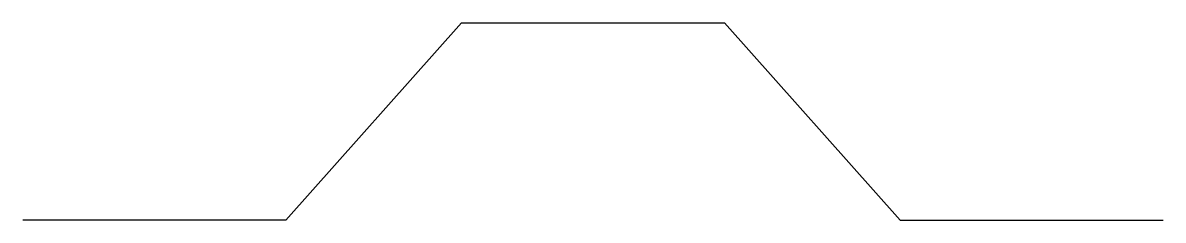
# Model space of a CAD drawing. Extents: x 0 to 3.25, y 0 to 0.56.
import ezdxf

# ---------------------------------------------------------------- set-up
doc = ezdxf.new("R2010")
doc.units = 0
doc.header["$MEASUREMENT"] = 0
doc.layers.get('0').update_dxf_attribs({"linetype": 'CONTINUOUS'})

msp = doc.modelspace()

# ---------------------------------------------------------------- linework, layer by layer
at = {"color": 0}
for p, q in [((0.75, 0), (1.2504, 0.5625)), ((1.2504, 0.5625), (1.9996, 0.5625)), ((1.9996, 0.5625), (2.5, 0)), ((0.75, 0), (0, 0)), ((2.5, 0), (3.25, 0))]:
    msp.add_line(p, q, dxfattribs=at)

doc.saveas('drawing.dxf')
